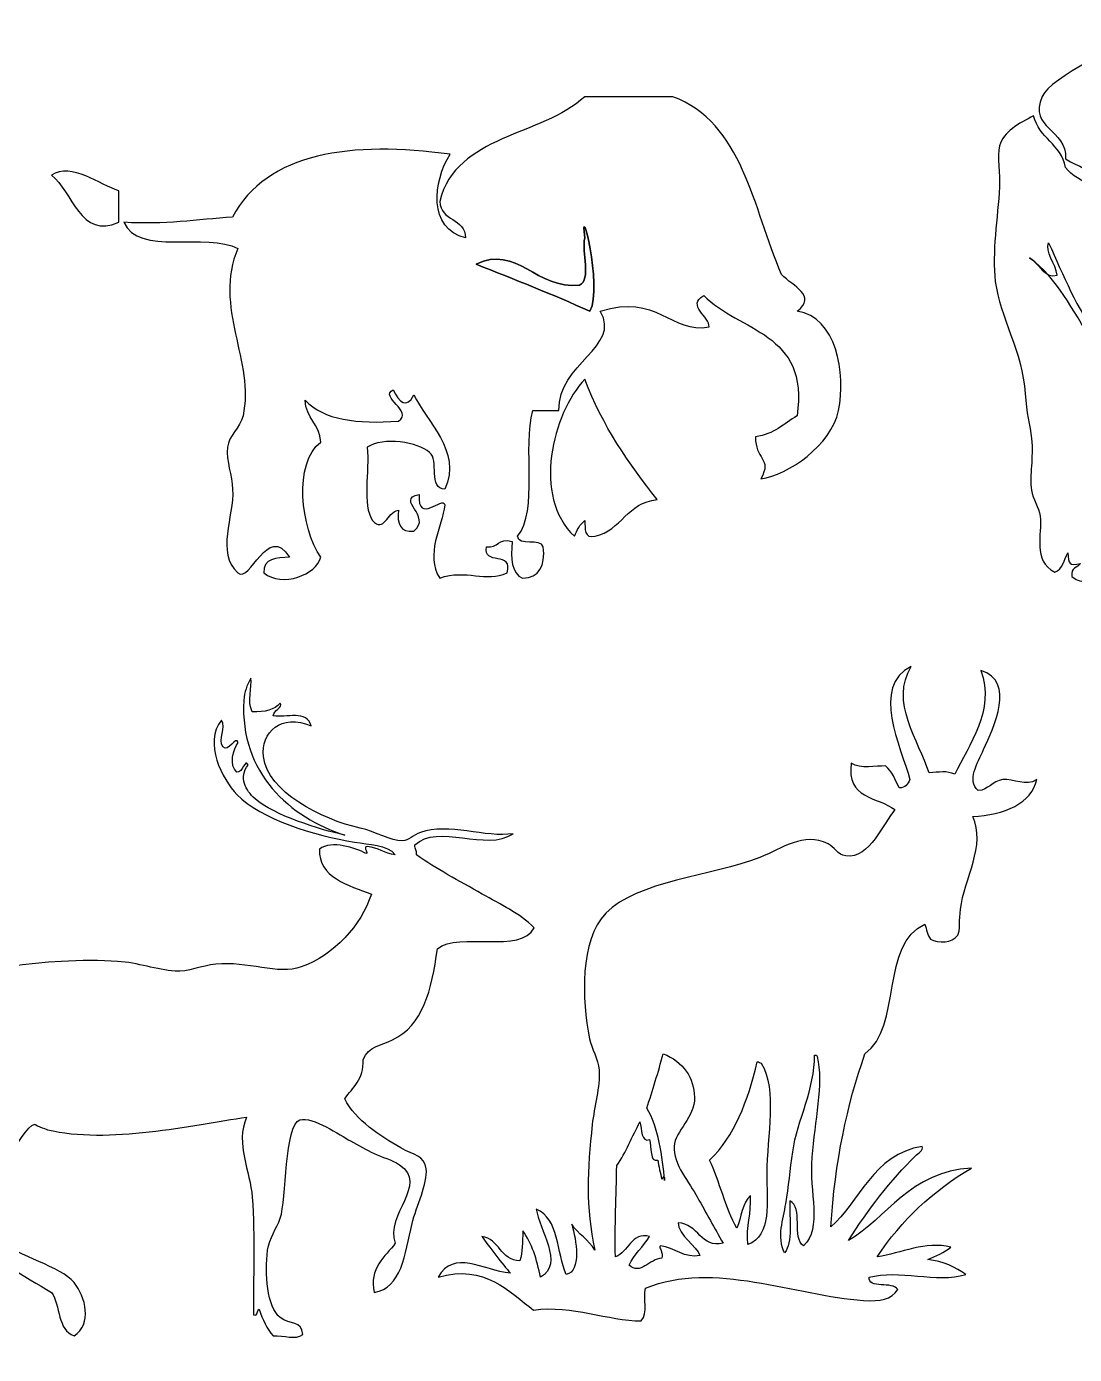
# Model space of a CAD drawing. Header units: centimetres. Extents: x -66 to 65, y -66 to 66.
# Drawn here: x 25.89 to 33.91, y -25.1 to -14.93 of the extents above; entities that cross this region are included whole.
import ezdxf

# ---------------------------------------------------------------- set-up
doc = ezdxf.new("R2010")
doc.units = ezdxf.units.CM
doc.header["$MEASUREMENT"] = 0
doc.layers.add('Layer 1', color=7, linetype='Continuous')

msp = doc.modelspace()

# ---------------------------------------------------------------- linework, layer by layer
at = {"layer": 'Layer 1'}
for points, knots in [([(34.41167, -15.28671), (34.48102, -15.33418), (34.5637, -15.25417), (34.65617, -15.27015), (34.65617, -15.27015), (34.60421, -15.41141), (34.7492, -15.49621), (34.77036, -15.61623), (34.77036, -15.61623), (34.78571, -15.70301), (34.74131, -15.80713), (34.75404, -15.89642), (34.75404, -15.89642), (34.78092, -16.08605), (34.88459, -16.12592), (34.86818, -16.29192), (34.86818, -16.29192), (34.86347, -16.33981), (34.82545, -16.37648), (34.81921, -16.44019), (34.81921, -16.44019), (34.80815, -16.55274), (34.88057, -16.68895), (34.77034, -16.75332), (34.77034, -16.75332), (34.82667, -16.77126), (34.86435, -16.62891), (34.93332, -16.60497), (34.93332, -16.60497), (35.00148, -16.59656), (35.04381, -16.61412), (35.08008, -16.63791), (35.08008, -16.63791), (35.03243, -16.90289), (34.81748, -16.9988), (34.54208, -17.03341), (34.54208, -17.03341), (34.80217, -17.11488), (34.91617, -16.9063), (35.08008, -16.83569), (35.08008, -16.83569), (35.08363, -17.16589), (35.00063, -17.52628), (35.03113, -17.87384), (35.03113, -17.87384), (35.0673, -18.28379), (35.24653, -18.5725), (35.50397, -18.78014), (35.50397, -18.78014), (35.57565, -18.79011), (35.60811, -18.83972), (35.66698, -18.86256), (35.66698, -18.86256), (35.71267, -18.97178), (35.78059, -19.27729), (35.60187, -19.29097), (35.60187, -19.29097), (35.59306, -19.22297), (35.57793, -19.16135), (35.56917, -19.09322), (35.56917, -19.09322), (35.52088, -19.11719), (35.59073, -19.15751), (35.56917, -19.2086), (35.56917, -19.2086), (35.53663, -19.2086), (35.50398, -19.2086), (35.47133, -19.2086), (35.47133, -19.2086), (35.48432, -19.24495), (35.54801, -19.23003), (35.55287, -19.27451), (35.55287, -19.27451), (35.5411, -19.36574), (35.41423, -19.36407), (35.35718, -19.32391), (35.35718, -19.32391), (35.36136, -19.26769), (35.39216, -19.23834), (35.45508, -19.2416), (35.45508, -19.2416), (35.40399, -19.18572), (35.35848, -19.27486), (35.30839, -19.27451), (35.30839, -19.27451), (35.28886, -19.22826), (35.2904, -19.16074), (35.29207, -19.09319), (35.29207, -19.09319), (35.24474, -19.20868), (35.23402, -19.20585), (35.27569, -19.32391), (35.27569, -19.32391), (35.20737, -19.34656), (35.1571, -19.3669), (35.09641, -19.32391), (35.09641, -19.32391), (35.08358, -19.26697), (35.11456, -19.25432), (35.12903, -19.22509), (35.12903, -19.22509), (35.08879, -19.22721), (35.05053, -19.22752), (35.03116, -19.20861), (35.03116, -19.20861), (35.03116, -19.16464), (35.03116, -19.12074), (35.03116, -19.07672), (35.03116, -19.07672), (34.98237, -19.10429), (35.05373, -19.25344), (34.98229, -19.25807), (34.98229, -19.25807), (34.88752, -19.21388), (34.93866, -19.11763), (34.94967, -19.02738), (34.94967, -19.02738), (34.85241, -18.61251), (35.1553, -17.98503), (34.90077, -17.61017), (34.90077, -17.61017), (34.85497, -17.6425), (34.777, -17.50407), (34.70508, -17.4619), (34.70508, -17.4619), (34.7354, -17.52876), (34.83258, -17.60186), (34.80287, -17.67613), (34.80287, -17.67613), (34.11982, -17.63599), (33.94065, -17.08651), (33.71054, -16.58851), (33.71054, -16.58851), (33.68273, -16.65558), (33.76552, -16.75237), (33.77576, -16.83574), (33.77576, -16.83574), (33.68564, -16.87254), (33.63463, -16.74023), (33.56388, -16.70392), (33.56388, -16.70392), (33.78684, -16.86463), (33.88305, -17.09823), (34.05294, -17.34654), (34.05294, -17.34654), (34.13618, -17.4683), (34.2505, -17.57382), (34.26487, -17.72564), (34.26487, -17.72564), (34.24074, -17.74472), (34.22381, -17.74464), (34.19968, -17.72564), (34.19968, -17.72564), (34.21463, -17.89894), (34.23889, -17.99504), (34.18333, -18.13762), (34.18333, -18.13762), (34.10549, -18.11198), (34.06535, -18.04803), (34.05294, -17.95627), (34.05294, -17.95627), (34.03955, -18.0638), (34.11371, -18.1328), (34.15076, -18.23641), (34.15076, -18.23641), (34.18886, -18.34301), (34.17349, -18.46379), (34.21593, -18.56598), (34.21593, -18.56598), (34.28261, -18.72626), (34.59963, -18.85575), (34.39534, -19.07678), (34.39534, -19.07678), (34.32607, -19.06437), (34.32263, -18.9855), (34.29747, -18.92851), (34.29747, -18.92851), (34.24963, -18.94251), (34.31866, -18.96997), (34.29747, -19.0109), (34.29747, -19.0109), (34.16954, -19.04924), (34.09371, -19.0254), (33.98767, -19.02741), (33.98767, -19.02741), (34.0191, -19.045), (34.05435, -19.05892), (34.03662, -19.12631), (34.03662, -19.12631), (34.02143, -19.13832), (34.01196, -19.15618), (34.0041, -19.17565), (34.0041, -19.17565), (33.94449, -19.18639), (33.91721, -19.16456), (33.88993, -19.14279), (33.88993, -19.14279), (33.87615, -19.07387), (33.93412, -19.07746), (33.95515, -19.04389), (33.95515, -19.04389), (33.8667, -19.06424), (33.86538, -19.04696), (33.85728, -18.96147), (33.85728, -18.96147), (33.82971, -19.01595), (33.82053, -19.08908), (33.75946, -19.10974), (33.75946, -19.10974), (33.58211, -19.02227), (33.66522, -18.82119), (33.64537, -18.68133), (33.64537, -18.68133), (33.63574, -18.61331), (33.58957, -18.55002), (33.58012, -18.4835), (33.58012, -18.4835), (33.56311, -18.36393), (33.59613, -18.23775), (33.58012, -18.08811), (33.58012, -18.08811), (33.5689, -17.98352), (33.54027, -17.89303), (33.53117, -17.74201), (33.53117, -17.74201), (33.51215, -17.42382), (33.33718, -17.15905), (33.30297, -16.88513), (33.30297, -16.88513), (33.27543, -16.66539), (33.32197, -16.3975), (33.33557, -16.16004), (33.33557, -16.16004), (33.34081, -16.06876), (33.31387, -15.92565), (33.33557, -15.84693), (33.33557, -15.84693), (33.36531, -15.73895), (33.48323, -15.67421), (33.59648, -15.61621), (33.59648, -15.61621), (33.63807, -15.78835), (33.80608, -15.83275), (33.84101, -16.01168), (33.84101, -16.01168), (33.88742, -16.08002), (33.97402, -16.10794), (34.03662, -16.16001), (34.03662, -16.16001), (34.08469, -16.29093), (34.09139, -16.38001), (34.15076, -16.47312), (34.15076, -16.47312), (34.26501, -16.65219), (34.54552, -16.61922), (34.6236, -16.83568), (34.6236, -16.83568), (34.61286, -16.91815), (34.51311, -16.91072), (34.49316, -16.98395), (34.49316, -16.98395), (34.56214, -16.96008), (34.68493, -16.8484), (34.75396, -16.76969), (34.75396, -16.76969), (34.55518, -16.77832), (34.53547, -16.60607), (34.41159, -16.53905), (34.41159, -16.53905), (34.33256, -16.52402), (34.2675, -16.52783), (34.2159, -16.48957), (34.2159, -16.48957), (34.11142, -16.41205), (34.15002, -16.25383), (34.08551, -16.12701), (34.08551, -16.12701), (34.02762, -16.01321), (33.94486, -16.01297), (33.84098, -15.94574), (33.84098, -15.94574), (33.85222, -15.71523), (33.55264, -15.71799), (33.66165, -15.46785), (33.66165, -15.46785), (33.72153, -15.33037), (34.27739, -15.0501), (34.46043, -14.98993), (34.46043, -14.98993), (34.57013, -14.95389), (34.73581, -14.93315), (34.81915, -15.00636), (34.81915, -15.00636), (34.78891, -15.20654), (34.60373, -15.25004), (34.41167, -15.28671)], [0, 0, 0, 0, 0.01333333, 0.01333333, 0.01333333, 0.01333333, 0.02666667, 0.02666667, 0.02666667, 0.02666667, 0.04, 0.04, 0.04, 0.04, 0.05333333, 0.05333333, 0.05333333, 0.05333333, 0.06666667, 0.06666667, 0.06666667, 0.06666667, 0.08, 0.08, 0.08, 0.08, 0.09333333, 0.09333333, 0.09333333, 0.09333333, 0.10666667, 0.10666667, 0.10666667, 0.10666667, 0.12, 0.12, 0.12, 0.12, 0.13333333, 0.13333333, 0.13333333, 0.13333333, 0.14666667, 0.14666667, 0.14666667, 0.14666667, 0.16, 0.16, 0.16, 0.16, 0.17333333, 0.17333333, 0.17333333, 0.17333333, 0.18666667, 0.18666667, 0.18666667, 0.18666667, 0.2, 0.2, 0.2, 0.2, 0.21333333, 0.21333333, 0.21333333, 0.21333333, 0.22666667, 0.22666667, 0.22666667, 0.22666667, 0.24, 0.24, 0.24, 0.24, 0.25333333, 0.25333333, 0.25333333, 0.25333333, 0.26666667, 0.26666667, 0.26666667, 0.26666667, 0.28, 0.28, 0.28, 0.28, 0.29333333, 0.29333333, 0.29333333, 0.29333333, 0.30666667, 0.30666667, 0.30666667, 0.30666667, 0.32, 0.32, 0.32, 0.32, 0.33333333, 0.33333333, 0.33333333, 0.33333333, 0.34666667, 0.34666667, 0.34666667, 0.34666667, 0.36, 0.36, 0.36, 0.36, 0.37333333, 0.37333333, 0.37333333, 0.37333333, 0.38666667, 0.38666667, 0.38666667, 0.38666667, 0.4, 0.4, 0.4, 0.4, 0.41333333, 0.41333333, 0.41333333, 0.41333333, 0.42666667, 0.42666667, 0.42666667, 0.42666667, 0.44, 0.44, 0.44, 0.44, 0.45333333, 0.45333333, 0.45333333, 0.45333333, 0.46666667, 0.46666667, 0.46666667, 0.46666667, 0.48, 0.48, 0.48, 0.48, 0.49333333, 0.49333333, 0.49333333, 0.49333333, 0.50666667, 0.50666667, 0.50666667, 0.50666667, 0.52, 0.52, 0.52, 0.52, 0.53333333, 0.53333333, 0.53333333, 0.53333333, 0.54666667, 0.54666667, 0.54666667, 0.54666667, 0.56, 0.56, 0.56, 0.56, 0.57333333, 0.57333333, 0.57333333, 0.57333333, 0.58666667, 0.58666667, 0.58666667, 0.58666667, 0.6, 0.6, 0.6, 0.6, 0.61333333, 0.61333333, 0.61333333, 0.61333333, 0.62666667, 0.62666667, 0.62666667, 0.62666667, 0.64, 0.64, 0.64, 0.64, 0.65333333, 0.65333333, 0.65333333, 0.65333333, 0.66666667, 0.66666667, 0.66666667, 0.66666667, 0.68, 0.68, 0.68, 0.68, 0.69333333, 0.69333333, 0.69333333, 0.69333333, 0.70666667, 0.70666667, 0.70666667, 0.70666667, 0.72, 0.72, 0.72, 0.72, 0.73333333, 0.73333333, 0.73333333, 0.73333333, 0.74666667, 0.74666667, 0.74666667, 0.74666667, 0.76, 0.76, 0.76, 0.76, 0.77333333, 0.77333333, 0.77333333, 0.77333333, 0.78666667, 0.78666667, 0.78666667, 0.78666667, 0.8, 0.8, 0.8, 0.8, 0.81333333, 0.81333333, 0.81333333, 0.81333333, 0.82666667, 0.82666667, 0.82666667, 0.82666667, 0.84, 0.84, 0.84, 0.84, 0.85333333, 0.85333333, 0.85333333, 0.85333333, 0.86666667, 0.86666667, 0.86666667, 0.86666667, 0.88, 0.88, 0.88, 0.88, 0.89333333, 0.89333333, 0.89333333, 0.89333333, 0.90666667, 0.90666667, 0.90666667, 0.90666667, 0.92, 0.92, 0.92, 0.92, 0.93333333, 0.93333333, 0.93333333, 0.93333333, 0.94666667, 0.94666667, 0.94666667, 0.94666667, 0.96, 0.96, 0.96, 0.96, 0.97333333, 0.97333333, 0.97333333, 0.97333333, 1, 1, 1, 1]), ([(31.7851, -17.11273), (32.08453, -17.15324), (32.16356, -17.588), (32.10236, -17.87386), (32.10236, -17.87386), (32.04481, -18.14194), (31.71818, -18.36564), (31.50758, -18.39472), (31.50758, -18.39472), (31.60005, -18.23766), (31.45932, -18.24592), (31.46805, -18.07434), (31.46805, -18.07434), (31.60799, -18.05566), (31.68498, -17.97306), (31.7851, -17.91406), (31.7851, -17.91406), (31.88151, -17.26924), (31.33907, -17.2698), (31.0716, -16.99246), (31.0716, -16.99246), (30.93441, -17.07078), (31.12036, -17.15264), (31.11147, -17.23294), (31.11147, -17.23294), (30.82059, -17.28932), (30.71182, -16.96971), (30.27893, -17.11277), (30.27893, -17.11277), (30.444, -17.38825), (29.95267, -17.50935), (29.96183, -17.8739), (29.96183, -17.8739), (29.89587, -17.8739), (29.82964, -17.8739), (29.76371, -17.8739), (29.76371, -17.8739), (29.68264, -18.15282), (29.80771, -18.63984), (29.64483, -18.83571), (29.64483, -18.83571), (29.65483, -18.91884), (29.81869, -18.84664), (29.84282, -18.91569), (29.84282, -18.91569), (29.85888, -19.06513), (29.8111, -19.15093), (29.68439, -19.15614), (29.68439, -19.15614), (29.59906, -19.12206), (29.59245, -19.00861), (29.60523, -18.8756), (29.60523, -18.8756), (29.49299, -18.84253), (29.5026, -18.93219), (29.40677, -18.91568), (29.40677, -18.91568), (29.37655, -19.06636), (29.61717, -18.94328), (29.56539, -19.11618), (29.56539, -19.11618), (29.40508, -19.19254), (29.25099, -19.08335), (29.05009, -19.15613), (29.05009, -19.15613), (28.93463, -18.97899), (29.06718, -18.76074), (29.08986, -18.59529), (29.08986, -18.59529), (29.07496, -18.51967), (28.87904, -18.75314), (28.89174, -18.51502), (28.89174, -18.51502), (28.70508, -18.5587), (28.99816, -18.67864), (28.85179, -18.79556), (28.85179, -18.79556), (28.74757, -18.80755), (28.72183, -18.73989), (28.73294, -18.6352), (28.73294, -18.6352), (28.64089, -18.6529), (28.62689, -18.81218), (28.53482, -18.7154), (28.53482, -18.7154), (28.45518, -18.59557), (28.51249, -18.33736), (28.49511, -18.15451), (28.49511, -18.15451), (28.61729, -18.07056), (28.88643, -18.11435), (28.97091, -18.19454), (28.97091, -18.19454), (29.0496, -18.24873), (28.95834, -18.47431), (29.08987, -18.475), (29.08987, -18.475), (29.22134, -18.18115), (28.9458, -17.95345), (28.8518, -17.75393), (28.8518, -17.75393), (28.79693, -17.86159), (28.73956, -17.81277), (28.69337, -17.71369), (28.69337, -17.71369), (28.58227, -17.76867), (28.85268, -17.87879), (28.73295, -17.95414), (28.73295, -17.95414), (28.41947, -17.97721), (28.15986, -17.94602), (28.0195, -17.79396), (28.0195, -17.79396), (28.02498, -17.93522), (28.13314, -17.97308), (28.13835, -18.11434), (28.13835, -18.11434), (27.92981, -18.27322), (27.98619, -18.77323), (28.13835, -18.99591), (28.13835, -18.99591), (28.10874, -19.12765), (27.84569, -19.23202), (27.70234, -19.11619), (27.70234, -19.11619), (27.6967, -19.00348), (27.79939, -19.00057), (27.90062, -18.99591), (27.90062, -18.99591), (27.73055, -18.72815), (27.60106, -19.20012), (27.50425, -19.11619), (27.50425, -19.11619), (27.33381, -18.96091), (27.47478, -18.68722), (27.46464, -18.47497), (27.46464, -18.47497), (27.45953, -18.37096), (27.41498, -18.26023), (27.42501, -18.15451), (27.42501, -18.15451), (27.43353, -18.06307), (27.52264, -18.00745), (27.54381, -17.91408), (27.54381, -17.91408), (27.63636, -17.50937), (27.31267, -17.07263), (27.50425, -16.63212), (27.50425, -16.63212), (27.27086, -16.50745), (26.7331, -16.69012), (26.63218, -16.43175), (26.63218, -16.43175), (26.9428, -16.45183), (27.19238, -16.41029), (27.46464, -16.39169), (27.46464, -16.39169), (27.72044, -15.89583), (28.38261, -15.80633), (29.12948, -15.91099), (29.12948, -15.91099), (28.99817, -16.11903), (28.95901, -16.48053), (29.24825, -16.55189), (29.24825, -16.55189), (29.24449, -16.39549), (29.05481, -16.42693), (29.0501, -16.27138), (29.0501, -16.27138), (29.17742, -15.75917), (29.82853, -15.77629), (30.15997, -15.47017), (30.15997, -15.47017), (30.38465, -15.47017), (30.60929, -15.47017), (30.83378, -15.47017), (30.83378, -15.47017), (31.36641, -15.66639), (31.44817, -16.31816), (31.66634, -16.83238), (31.66634, -16.83238), (31.75454, -16.92223), (31.9416, -16.99301), (31.7851, -17.11273)], [0, 0, 0, 0, 0.0212766, 0.0212766, 0.0212766, 0.0212766, 0.04255319, 0.04255319, 0.04255319, 0.04255319, 0.06382979, 0.06382979, 0.06382979, 0.06382979, 0.08510638, 0.08510638, 0.08510638, 0.08510638, 0.10638298, 0.10638298, 0.10638298, 0.10638298, 0.12765957, 0.12765957, 0.12765957, 0.12765957, 0.14893617, 0.14893617, 0.14893617, 0.14893617, 0.17021277, 0.17021277, 0.17021277, 0.17021277, 0.19148936, 0.19148936, 0.19148936, 0.19148936, 0.21276596, 0.21276596, 0.21276596, 0.21276596, 0.23404255, 0.23404255, 0.23404255, 0.23404255, 0.25531915, 0.25531915, 0.25531915, 0.25531915, 0.27659574, 0.27659574, 0.27659574, 0.27659574, 0.29787234, 0.29787234, 0.29787234, 0.29787234, 0.31914894, 0.31914894, 0.31914894, 0.31914894, 0.34042553, 0.34042553, 0.34042553, 0.34042553, 0.36170213, 0.36170213, 0.36170213, 0.36170213, 0.38297872, 0.38297872, 0.38297872, 0.38297872, 0.40425532, 0.40425532, 0.40425532, 0.40425532, 0.42553191, 0.42553191, 0.42553191, 0.42553191, 0.44680851, 0.44680851, 0.44680851, 0.44680851, 0.46808511, 0.46808511, 0.46808511, 0.46808511, 0.4893617, 0.4893617, 0.4893617, 0.4893617, 0.5106383, 0.5106383, 0.5106383, 0.5106383, 0.53191489, 0.53191489, 0.53191489, 0.53191489, 0.55319149, 0.55319149, 0.55319149, 0.55319149, 0.57446809, 0.57446809, 0.57446809, 0.57446809, 0.59574468, 0.59574468, 0.59574468, 0.59574468, 0.61702128, 0.61702128, 0.61702128, 0.61702128, 0.63829787, 0.63829787, 0.63829787, 0.63829787, 0.65957447, 0.65957447, 0.65957447, 0.65957447, 0.68085106, 0.68085106, 0.68085106, 0.68085106, 0.70212766, 0.70212766, 0.70212766, 0.70212766, 0.72340426, 0.72340426, 0.72340426, 0.72340426, 0.74468085, 0.74468085, 0.74468085, 0.74468085, 0.76595745, 0.76595745, 0.76595745, 0.76595745, 0.78723404, 0.78723404, 0.78723404, 0.78723404, 0.80851064, 0.80851064, 0.80851064, 0.80851064, 0.82978723, 0.82978723, 0.82978723, 0.82978723, 0.85106383, 0.85106383, 0.85106383, 0.85106383, 0.87234043, 0.87234043, 0.87234043, 0.87234043, 0.89361702, 0.89361702, 0.89361702, 0.89361702, 0.91489362, 0.91489362, 0.91489362, 0.91489362, 0.93617021, 0.93617021, 0.93617021, 0.93617021, 0.95744681, 0.95744681, 0.95744681, 0.95744681, 1, 1, 1, 1]), ([(26.07722, -16.07093), (26.23007, -15.97161), (26.45161, -16.1456), (26.59268, -16.19124), (26.59268, -16.19124), (26.59268, -16.27133), (26.59268, -16.35155), (26.59268, -16.43169), (26.59268, -16.43169), (26.2996, -16.56586), (26.23946, -16.19455), (26.07722, -16.07093)], [0, 0, 0, 0, 0.25, 0.25, 0.25, 0.25, 0.5, 0.5, 0.5, 0.5, 1, 1, 1, 1]), ([(30.15995, -16.55184), (30.13542, -16.66066), (30.21049, -16.86976), (30.12047, -16.91239), (30.12047, -16.91239), (29.79241, -16.94954), (29.63747, -16.59984), (29.32759, -16.75224), (29.32759, -16.75224), (29.62157, -16.86897), (29.91655, -16.98468), (30.19963, -17.11273), (30.19963, -17.11273), (30.30137, -16.91845), (30.11716, -16.22074), (30.15995, -16.55184)], [0, 0, 0, 0, 0.2, 0.2, 0.2, 0.2, 0.4, 0.4, 0.4, 0.4, 0.6, 0.6, 0.6, 0.6, 1, 1, 1, 1]), ([(30.15995, -17.63348), (30.29528, -17.99114), (30.4979, -18.28036), (30.71497, -18.55521), (30.71497, -18.55521), (30.48399, -18.57534), (30.44404, -18.78865), (30.23943, -18.83567), (30.23943, -18.83567), (30.15463, -18.85427), (30.16371, -18.77831), (30.15995, -18.71536), (30.15995, -18.71536), (30.12286, -18.74462), (30.09981, -18.78812), (30.08063, -18.83567), (30.08063, -18.83567), (29.75667, -18.53259), (29.9132, -17.89516), (30.15995, -17.63348)], [0, 0, 0, 0, 0.16666667, 0.16666667, 0.16666667, 0.16666667, 0.33333333, 0.33333333, 0.33333333, 0.33333333, 0.5, 0.5, 0.5, 0.5, 0.66666667, 0.66666667, 0.66666667, 0.66666667, 1, 1, 1, 1]), ([(27.82913, -20.11453), (27.85321, -20.14631), (27.77534, -20.16774), (27.77542, -20.21116), (27.77542, -20.21116), (27.87175, -20.22669), (28.03545, -20.16338), (28.06535, -20.28635), (28.06535, -20.28635), (27.83516, -20.18758), (27.67969, -20.33747), (27.70025, -20.52257), (27.70025, -20.52257), (27.73004, -20.79046), (28.14528, -21.00491), (28.44119, -21.07023), (28.44119, -21.07023), (28.55589, -21.0955), (28.67942, -21.16987), (28.76335, -21.16683), (28.76335, -21.16683), (28.81508, -21.165), (28.84333, -21.12357), (28.90294, -21.1024), (28.90294, -21.1024), (29.1135, -21.02766), (29.4029, -21.1455), (29.61163, -21.11314), (29.61163, -21.11314), (29.40682, -21.25353), (29.03547, -21.02726), (28.85998, -21.19902), (28.85998, -21.19902), (28.85471, -21.23291), (28.87932, -21.23696), (28.87072, -21.27419), (28.87072, -21.27419), (29.02624, -21.38442), (29.19232, -21.46996), (29.37536, -21.57486), (29.37536, -21.57486), (29.51199, -21.65315), (29.66471, -21.72221), (29.77271, -21.83256), (29.77271, -21.83256), (29.67473, -22.03523), (29.19843, -21.85957), (29.03177, -21.99364), (29.03177, -21.99364), (28.98952, -22.31365), (28.92009, -22.58043), (28.68818, -22.69164), (28.68818, -22.69164), (28.59899, -22.73434), (28.50535, -22.73778), (28.46268, -22.84198), (28.46268, -22.84198), (28.47162, -22.99769), (28.38106, -23.05386), (28.32311, -23.1426), (28.32311, -23.1426), (28.40592, -23.30844), (28.59412, -23.42671), (28.75261, -23.51847), (28.75261, -23.51847), (28.85201, -23.57599), (28.93216, -23.57488), (28.94591, -23.67952), (28.94591, -23.67952), (28.96007, -23.78728), (28.86984, -23.96718), (28.83852, -24.0983), (28.83852, -24.0983), (28.78211, -24.33428), (28.75764, -24.59297), (28.54862, -24.62448), (28.54862, -24.62448), (28.50525, -24.44451), (28.63458, -24.34587), (28.70965, -24.24864), (28.70965, -24.24864), (28.62654, -24.02655), (28.96741, -23.80155), (28.74188, -23.64732), (28.74188, -23.64732), (28.68526, -23.60858), (28.60625, -23.58969), (28.54863, -23.56141), (28.54863, -23.56141), (28.48651, -23.53093), (28.43113, -23.50056), (28.36607, -23.46476), (28.36607, -23.46476), (28.28834, -23.422), (28.07545, -23.27508), (27.97949, -23.30371), (27.97949, -23.30371), (27.86178, -23.33879), (27.87628, -23.92059), (27.82918, -24.05539), (27.82918, -24.05539), (27.79899, -24.1417), (27.74544, -24.2075), (27.73253, -24.30233), (27.73253, -24.30233), (27.70853, -24.47836), (27.72536, -24.73614), (27.82918, -24.81774), (27.82918, -24.81774), (27.90223, -24.87523), (27.99558, -24.83848), (28.00097, -24.94662), (28.00097, -24.94662), (27.94517, -24.99308), (27.85783, -24.94853), (27.77547, -24.95734), (27.77547, -24.95734), (27.72491, -24.90411), (27.69329, -24.83198), (27.66808, -24.75332), (27.66808, -24.75332), (27.6462, -24.76009), (27.66509, -24.80759), (27.62514, -24.79626), (27.62514, -24.79626), (27.62133, -24.51985), (27.63657, -24.20359), (27.6144, -23.89427), (27.6144, -23.89427), (27.6004, -23.69835), (27.48221, -23.48972), (27.57146, -23.28218), (27.57146, -23.28218), (27.15527, -23.34325), (26.50831, -23.49139), (26.04664, -23.37881), (26.04664, -23.37881), (26.03143, -23.37511), (25.93755, -23.33756), (25.95001, -23.33589), (25.95001, -23.33589), (25.89572, -23.34314), (25.80745, -23.51033), (25.76747, -23.56137), (25.76747, -23.56137), (25.6432, -23.72009), (25.41377, -24.0264), (25.67082, -24.22714), (25.67082, -24.22714), (25.83021, -24.35155), (26.14688, -24.42388), (26.25068, -24.54927), (26.25068, -24.54927), (26.3404, -24.65767), (26.38985, -24.86931), (26.25068, -24.95731), (26.25068, -24.95731), (26.12387, -24.9159), (26.14598, -24.72553), (26.07886, -24.62444), (26.07886, -24.62444), (25.87362, -24.50413), (25.61298, -24.34578), (25.37017, -24.20566), (25.37017, -24.20566), (25.29802, -24.16404), (25.19758, -24.10448), (25.19838, -24.01236), (25.19838, -24.01236), (25.19973, -23.86078), (25.4078, -23.81342), (25.34872, -23.57209), (25.34872, -23.57209), (25.26292, -23.86649), (24.82011, -23.87827), (24.70443, -24.16269), (24.70443, -24.16269), (24.66006, -24.2718), (24.60796, -24.54811), (24.61855, -24.69958), (24.61855, -24.69958), (24.63339, -24.9127), (24.82598, -24.94429), (24.94065, -25.08614), (24.94065, -25.08614), (24.77275, -25.09958), (24.55483, -25.07148), (24.52187, -24.91435), (24.52187, -24.91435), (24.49769, -24.92234), (24.51769, -24.97457), (24.51115, -25.00023), (24.51115, -25.00023), (24.3556, -24.85196), (24.57727, -24.30797), (24.47892, -24.01233), (24.47892, -24.01233), (24.54345, -23.86575), (24.71551, -23.85765), (24.81182, -23.73317), (24.81182, -23.73317), (24.91424, -23.60069), (24.81925, -23.34844), (24.96216, -23.22848), (24.96216, -23.22848), (24.80878, -23.14776), (24.7284, -22.85944), (24.72589, -22.65933), (24.72589, -22.65933), (24.72507, -22.59263), (24.79127, -22.53619), (24.85477, -22.51976), (24.85477, -22.51976), (25.04162, -22.24195), (25.63257, -22.12045), (26.15406, -22.09024), (26.15406, -22.09024), (26.29863, -22.08185), (26.45571, -22.0823), (26.58358, -22.09024), (26.58358, -22.09024), (26.73654, -22.09974), (26.8847, -22.15591), (27.02385, -22.16541), (27.02385, -22.16541), (27.11921, -22.17189), (27.22827, -22.1231), (27.33529, -22.11175), (27.33529, -22.11175), (27.57733, -22.08595), (27.81241, -22.19798), (27.99027, -22.13321), (27.99027, -22.13321), (28.24041, -22.04214), (28.44816, -21.81579), (28.52719, -21.57483), (28.52719, -21.57483), (28.35275, -21.5094), (28.11849, -21.44667), (28.12987, -21.23119), (28.12987, -21.23119), (28.2225, -21.15891), (28.40356, -21.22283), (28.48428, -21.26344), (28.48428, -21.26344), (28.51124, -21.26863), (28.45838, -21.2142), (28.495, -21.20976), (28.495, -21.20976), (28.57906, -21.21876), (28.6257, -21.26516), (28.70974, -21.27419), (28.70974, -21.27419), (28.64449, -21.1936), (28.50696, -21.1963), (28.39833, -21.17756), (28.39833, -21.17756), (28.09226, -21.12483), (27.68144, -21.00489), (27.49634, -20.81246), (27.49634, -20.81246), (27.38479, -20.69649), (27.24004, -20.4154), (27.3782, -20.24331), (27.3782, -20.24331), (27.41699, -20.29916), (27.35182, -20.3923), (27.38897, -20.44733), (27.38897, -20.44733), (27.43363, -20.49564), (27.48652, -20.35634), (27.50708, -20.41513), (27.50708, -20.41513), (27.46834, -20.45783), (27.43532, -20.59476), (27.49634, -20.64063), (27.49634, -20.64063), (27.54198, -20.64973), (27.56087, -20.5322), (27.58225, -20.58692), (27.58225, -20.58692), (27.50989, -20.68079), (27.56397, -20.78221), (27.63591, -20.84465), (27.63591, -20.84465), (27.78199, -20.97139), (28.12478, -21.08066), (28.32319, -21.12384), (28.32319, -21.12384), (27.90441, -20.98927), (27.51719, -20.64775), (27.55, -20.09297), (27.55, -20.09297), (27.5541, -20.02391), (27.57283, -19.97962), (27.60371, -19.92118), (27.60371, -19.92118), (27.61384, -19.98532), (27.57347, -20.10345), (27.61443, -20.17891), (27.61443, -20.17891), (27.71226, -20.1838), (27.78481, -20.16324), (27.82913, -20.11453)], [0, 0, 0, 0, 0.01298701, 0.01298701, 0.01298701, 0.01298701, 0.02597403, 0.02597403, 0.02597403, 0.02597403, 0.03896104, 0.03896104, 0.03896104, 0.03896104, 0.05194805, 0.05194805, 0.05194805, 0.05194805, 0.06493506, 0.06493506, 0.06493506, 0.06493506, 0.07792208, 0.07792208, 0.07792208, 0.07792208, 0.09090909, 0.09090909, 0.09090909, 0.09090909, 0.1038961, 0.1038961, 0.1038961, 0.1038961, 0.11688312, 0.11688312, 0.11688312, 0.11688312, 0.12987013, 0.12987013, 0.12987013, 0.12987013, 0.14285714, 0.14285714, 0.14285714, 0.14285714, 0.15584416, 0.15584416, 0.15584416, 0.15584416, 0.16883117, 0.16883117, 0.16883117, 0.16883117, 0.18181818, 0.18181818, 0.18181818, 0.18181818, 0.19480519, 0.19480519, 0.19480519, 0.19480519, 0.20779221, 0.20779221, 0.20779221, 0.20779221, 0.22077922, 0.22077922, 0.22077922, 0.22077922, 0.23376623, 0.23376623, 0.23376623, 0.23376623, 0.24675325, 0.24675325, 0.24675325, 0.24675325, 0.25974026, 0.25974026, 0.25974026, 0.25974026, 0.27272727, 0.27272727, 0.27272727, 0.27272727, 0.28571429, 0.28571429, 0.28571429, 0.28571429, 0.2987013, 0.2987013, 0.2987013, 0.2987013, 0.31168831, 0.31168831, 0.31168831, 0.31168831, 0.32467532, 0.32467532, 0.32467532, 0.32467532, 0.33766234, 0.33766234, 0.33766234, 0.33766234, 0.35064935, 0.35064935, 0.35064935, 0.35064935, 0.36363636, 0.36363636, 0.36363636, 0.36363636, 0.37662338, 0.37662338, 0.37662338, 0.37662338, 0.38961039, 0.38961039, 0.38961039, 0.38961039, 0.4025974, 0.4025974, 0.4025974, 0.4025974, 0.41558442, 0.41558442, 0.41558442, 0.41558442, 0.42857143, 0.42857143, 0.42857143, 0.42857143, 0.44155844, 0.44155844, 0.44155844, 0.44155844, 0.45454545, 0.45454545, 0.45454545, 0.45454545, 0.46753247, 0.46753247, 0.46753247, 0.46753247, 0.48051948, 0.48051948, 0.48051948, 0.48051948, 0.49350649, 0.49350649, 0.49350649, 0.49350649, 0.50649351, 0.50649351, 0.50649351, 0.50649351, 0.51948052, 0.51948052, 0.51948052, 0.51948052, 0.53246753, 0.53246753, 0.53246753, 0.53246753, 0.54545455, 0.54545455, 0.54545455, 0.54545455, 0.55844156, 0.55844156, 0.55844156, 0.55844156, 0.57142857, 0.57142857, 0.57142857, 0.57142857, 0.58441558, 0.58441558, 0.58441558, 0.58441558, 0.5974026, 0.5974026, 0.5974026, 0.5974026, 0.61038961, 0.61038961, 0.61038961, 0.61038961, 0.62337662, 0.62337662, 0.62337662, 0.62337662, 0.63636364, 0.63636364, 0.63636364, 0.63636364, 0.64935065, 0.64935065, 0.64935065, 0.64935065, 0.66233766, 0.66233766, 0.66233766, 0.66233766, 0.67532468, 0.67532468, 0.67532468, 0.67532468, 0.68831169, 0.68831169, 0.68831169, 0.68831169, 0.7012987, 0.7012987, 0.7012987, 0.7012987, 0.71428571, 0.71428571, 0.71428571, 0.71428571, 0.72727273, 0.72727273, 0.72727273, 0.72727273, 0.74025974, 0.74025974, 0.74025974, 0.74025974, 0.75324675, 0.75324675, 0.75324675, 0.75324675, 0.76623377, 0.76623377, 0.76623377, 0.76623377, 0.77922078, 0.77922078, 0.77922078, 0.77922078, 0.79220779, 0.79220779, 0.79220779, 0.79220779, 0.80519481, 0.80519481, 0.80519481, 0.80519481, 0.81818182, 0.81818182, 0.81818182, 0.81818182, 0.83116883, 0.83116883, 0.83116883, 0.83116883, 0.84415584, 0.84415584, 0.84415584, 0.84415584, 0.85714286, 0.85714286, 0.85714286, 0.85714286, 0.87012987, 0.87012987, 0.87012987, 0.87012987, 0.88311688, 0.88311688, 0.88311688, 0.88311688, 0.8961039, 0.8961039, 0.8961039, 0.8961039, 0.90909091, 0.90909091, 0.90909091, 0.90909091, 0.92207792, 0.92207792, 0.92207792, 0.92207792, 0.93506494, 0.93506494, 0.93506494, 0.93506494, 0.94805195, 0.94805195, 0.94805195, 0.94805195, 0.96103896, 0.96103896, 0.96103896, 0.96103896, 0.97402597, 0.97402597, 0.97402597, 0.97402597, 1, 1, 1, 1]), ([(33.62046, -20.69873), (33.58474, -20.87878), (33.3704, -20.97059), (33.12982, -20.98056), (33.12982, -20.98056), (33.23433, -21.2018), (33.06542, -21.45668), (33.03587, -21.69041), (33.03587, -21.69041), (33.0255, -21.77233), (33.03494, -21.85742), (33.01497, -21.88877), (33.01497, -21.88877), (32.97375, -21.95346), (32.86686, -21.95095), (32.80619, -21.9201), (32.80619, -21.9201), (32.78346, -21.89065), (32.77727, -21.84459), (32.76444, -21.80527), (32.76444, -21.80527), (32.42434, -21.94889), (32.58923, -22.59741), (32.30512, -22.79698), (32.30512, -22.79698), (32.16756, -23.18833), (32.07525, -23.62494), (32.04413, -24.12273), (32.04413, -24.12273), (32.25768, -23.93959), (32.36912, -23.56388), (32.74358, -23.50683), (32.74358, -23.50683), (32.75493, -23.53514), (32.71138, -23.56036), (32.69138, -23.57993), (32.69138, -23.57993), (32.50908, -23.75797), (32.32033, -23.99948), (32.17983, -24.22715), (32.17983, -24.22715), (32.46894, -24.06038), (32.65087, -23.696), (33.11939, -23.67388), (33.11939, -23.67388), (32.8252, -23.84599), (32.58414, -24.0712), (32.39906, -24.35243), (32.39906, -24.35243), (32.58101, -24.32581), (32.76815, -24.228), (32.96278, -24.27935), (32.96278, -24.27935), (32.91172, -24.31875), (32.84994, -24.34745), (32.78532, -24.3733), (32.78532, -24.3733), (32.90819, -24.38613), (32.99831, -24.43172), (33.07763, -24.48813), (33.07763, -24.48813), (32.8543, -24.55494), (32.56063, -24.44566), (32.33645, -24.50901), (32.33645, -24.50901), (32.32857, -24.60008), (32.51954, -24.5374), (32.55566, -24.60299), (32.55566, -24.60299), (32.50732, -24.6785), (32.42337, -24.69525), (32.29467, -24.68649), (32.29467, -24.68649), (31.77175, -24.65088), (31.14905, -24.37687), (30.62441, -24.59251), (30.62441, -24.59251), (30.60533, -24.67506), (30.64603, -24.78039), (30.59306, -24.84307), (30.59306, -24.84307), (30.33795, -24.8422), (30.06511, -24.71911), (29.76835, -24.75957), (29.76835, -24.75957), (29.58388, -24.62582), (29.3955, -24.40175), (29.03762, -24.50901), (29.03762, -24.50901), (29.1583, -24.2934), (29.3774, -24.45482), (29.59089, -24.47771), (29.59089, -24.47771), (29.5353, -24.41487), (29.42063, -24.26528), (29.37168, -24.19585), (29.37168, -24.19585), (29.51, -24.21757), (29.51133, -24.37632), (29.66399, -24.38376), (29.66399, -24.38376), (29.68166, -24.31791), (29.68566, -24.23842), (29.68484, -24.1541), (29.68484, -24.1541), (29.75678, -24.24575), (29.79335, -24.37273), (29.82057, -24.50901), (29.82057, -24.50901), (30.00673, -24.4099), (29.80853, -24.13973), (29.78924, -23.98707), (29.78924, -23.98707), (29.96257, -24.05732), (29.94392, -24.31952), (30.0189, -24.48814), (30.0189, -24.48814), (30.13516, -24.46213), (30.09597, -24.2252), (30.06065, -24.10187), (30.06065, -24.10187), (30.10891, -24.17892), (30.19159, -24.22149), (30.23813, -24.3002), (30.23813, -24.3002), (30.16529, -23.97444), (30.17982, -23.68446), (30.21725, -23.33982), (30.21725, -23.33982), (30.23193, -23.20438), (30.27898, -23.04865), (30.26943, -22.92225), (30.26943, -22.92225), (30.26289, -22.83547), (30.21125, -22.75853), (30.19638, -22.68214), (30.19638, -22.68214), (30.13833, -22.38356), (30.12063, -21.93075), (30.32163, -21.72176), (30.32163, -21.72176), (30.56028, -21.47366), (31.13173, -21.43916), (31.50125, -21.29374), (31.50125, -21.29374), (31.67397, -21.22574), (31.83248, -21.09713), (32.02322, -21.18936), (32.02322, -21.18936), (32.06844, -21.21119), (32.09542, -21.27546), (32.15892, -21.28329), (32.15892, -21.28329), (32.34368, -21.3061), (32.44493, -21.02868), (32.53476, -20.92838), (32.53476, -20.92838), (32.40281, -20.83067), (32.1585, -20.84527), (32.20067, -20.57344), (32.20067, -20.57344), (32.27219, -20.62204), (32.38961, -20.59159), (32.46168, -20.59434), (32.46168, -20.59434), (32.51298, -20.63347), (32.53748, -20.69943), (32.56603, -20.76137), (32.56603, -20.76137), (32.61842, -20.76502), (32.63162, -20.72954), (32.64956, -20.69874), (32.64956, -20.69874), (32.58042, -20.44879), (32.34635, -19.98198), (32.66001, -19.83228), (32.66001, -19.83228), (32.49129, -20.09903), (32.71885, -20.40516), (32.79571, -20.64651), (32.79571, -20.64651), (32.874, -20.64238), (32.93192, -20.62886), (32.99407, -20.65699), (32.99407, -20.65699), (33.09731, -20.43807), (33.30456, -20.16703), (33.1924, -19.86358), (33.1924, -19.86358), (33.46262, -19.94624), (33.29138, -20.29416), (33.21328, -20.46908), (33.21328, -20.46908), (33.1661, -20.57462), (33.08276, -20.70517), (33.17153, -20.78227), (33.17153, -20.78227), (33.24889, -20.78063), (33.28104, -20.708), (33.35944, -20.69877), (33.35944, -20.69877), (33.443, -20.68884), (33.53672, -20.75702), (33.62046, -20.69873)], [0, 0, 0, 0, 0.01923077, 0.01923077, 0.01923077, 0.01923077, 0.03846154, 0.03846154, 0.03846154, 0.03846154, 0.05769231, 0.05769231, 0.05769231, 0.05769231, 0.07692308, 0.07692308, 0.07692308, 0.07692308, 0.09615385, 0.09615385, 0.09615385, 0.09615385, 0.11538462, 0.11538462, 0.11538462, 0.11538462, 0.13461538, 0.13461538, 0.13461538, 0.13461538, 0.15384615, 0.15384615, 0.15384615, 0.15384615, 0.17307692, 0.17307692, 0.17307692, 0.17307692, 0.19230769, 0.19230769, 0.19230769, 0.19230769, 0.21153846, 0.21153846, 0.21153846, 0.21153846, 0.23076923, 0.23076923, 0.23076923, 0.23076923, 0.25, 0.25, 0.25, 0.25, 0.26923077, 0.26923077, 0.26923077, 0.26923077, 0.28846154, 0.28846154, 0.28846154, 0.28846154, 0.30769231, 0.30769231, 0.30769231, 0.30769231, 0.32692308, 0.32692308, 0.32692308, 0.32692308, 0.34615385, 0.34615385, 0.34615385, 0.34615385, 0.36538462, 0.36538462, 0.36538462, 0.36538462, 0.38461538, 0.38461538, 0.38461538, 0.38461538, 0.40384615, 0.40384615, 0.40384615, 0.40384615, 0.42307692, 0.42307692, 0.42307692, 0.42307692, 0.44230769, 0.44230769, 0.44230769, 0.44230769, 0.46153846, 0.46153846, 0.46153846, 0.46153846, 0.48076923, 0.48076923, 0.48076923, 0.48076923, 0.5, 0.5, 0.5, 0.5, 0.51923077, 0.51923077, 0.51923077, 0.51923077, 0.53846154, 0.53846154, 0.53846154, 0.53846154, 0.55769231, 0.55769231, 0.55769231, 0.55769231, 0.57692308, 0.57692308, 0.57692308, 0.57692308, 0.59615385, 0.59615385, 0.59615385, 0.59615385, 0.61538462, 0.61538462, 0.61538462, 0.61538462, 0.63461538, 0.63461538, 0.63461538, 0.63461538, 0.65384615, 0.65384615, 0.65384615, 0.65384615, 0.67307692, 0.67307692, 0.67307692, 0.67307692, 0.69230769, 0.69230769, 0.69230769, 0.69230769, 0.71153846, 0.71153846, 0.71153846, 0.71153846, 0.73076923, 0.73076923, 0.73076923, 0.73076923, 0.75, 0.75, 0.75, 0.75, 0.76923077, 0.76923077, 0.76923077, 0.76923077, 0.78846154, 0.78846154, 0.78846154, 0.78846154, 0.80769231, 0.80769231, 0.80769231, 0.80769231, 0.82692308, 0.82692308, 0.82692308, 0.82692308, 0.84615385, 0.84615385, 0.84615385, 0.84615385, 0.86538462, 0.86538462, 0.86538462, 0.86538462, 0.88461538, 0.88461538, 0.88461538, 0.88461538, 0.90384615, 0.90384615, 0.90384615, 0.90384615, 0.92307692, 0.92307692, 0.92307692, 0.92307692, 0.94230769, 0.94230769, 0.94230769, 0.94230769, 0.96153846, 0.96153846, 0.96153846, 0.96153846, 1, 1, 1, 1]), ([(30.74968, -23.7574), (30.74018, -23.70774), (30.72605, -23.66268), (30.71835, -23.61127), (30.71835, -23.61127), (30.65652, -23.63384), (30.67321, -23.50898), (30.6557, -23.45469), (30.6557, -23.45469), (30.59323, -23.48073), (30.59564, -23.37471), (30.58265, -23.31896), (30.58265, -23.31896), (30.5228, -23.42964), (30.47589, -23.55322), (30.40519, -23.65302), (30.40519, -23.65302), (30.4008, -23.88524), (30.38926, -24.11035), (30.39471, -24.35245), (30.39471, -24.35245), (30.49255, -24.31803), (30.51999, -24.15772), (30.65567, -24.19587), (30.65567, -24.19587), (30.60744, -24.27289), (30.54066, -24.33139), (30.49909, -24.41508), (30.49909, -24.41508), (30.5855, -24.49776), (30.65464, -24.36743), (30.74965, -24.36288), (30.74965, -24.36288), (30.76537, -24.31862), (30.7219, -24.28017), (30.7392, -24.26893), (30.7392, -24.26893), (30.84958, -24.2811), (30.92658, -24.36791), (31.04191, -24.34201), (31.04191, -24.34201), (31.01953, -24.27301), (30.87316, -24.1844), (30.87488, -24.09148), (30.87488, -24.09148), (31.0303, -24.09661), (31.05078, -24.29071), (31.21939, -24.24806), (31.21939, -24.24806), (31.15205, -24.12969), (31.09326, -24.0233), (31.02106, -23.89312), (31.02106, -23.89312), (30.96568, -23.79337), (30.83381, -23.63692), (30.84358, -23.50685), (30.84358, -23.50685), (30.85284, -23.38358), (31.00355, -23.28767), (31.00016, -23.13104), (31.00016, -23.13104), (30.99696, -22.98158), (30.91428, -22.85696), (30.76008, -22.797), (30.76008, -22.797), (30.72261, -22.94048), (30.67933, -23.07815), (30.6348, -23.21454), (30.6348, -23.21454), (30.72301, -23.34908), (30.75746, -23.593), (30.77053, -23.76784), (30.77053, -23.76784), (30.77211, -23.72406), (30.76516, -23.74271), (30.74968, -23.7574)], [0, 0, 0, 0, 0.05, 0.05, 0.05, 0.05, 0.1, 0.1, 0.1, 0.1, 0.15, 0.15, 0.15, 0.15, 0.2, 0.2, 0.2, 0.2, 0.25, 0.25, 0.25, 0.25, 0.3, 0.3, 0.3, 0.3, 0.35, 0.35, 0.35, 0.35, 0.4, 0.4, 0.4, 0.4, 0.45, 0.45, 0.45, 0.45, 0.5, 0.5, 0.5, 0.5, 0.55, 0.55, 0.55, 0.55, 0.6, 0.6, 0.6, 0.6, 0.65, 0.65, 0.65, 0.65, 0.7, 0.7, 0.7, 0.7, 0.75, 0.75, 0.75, 0.75, 0.8, 0.8, 0.8, 0.8, 0.85, 0.85, 0.85, 0.85, 0.9, 0.9, 0.9, 0.9, 1, 1, 1, 1]), ([(31.11504, -23.61127), (31.19423, -23.77566), (31.23593, -23.97756), (31.32385, -24.13321), (31.32385, -24.13321), (31.35819, -24.04926), (31.3678, -23.94057), (31.42823, -23.88268), (31.42823, -23.88268), (31.43802, -24.02468), (31.39492, -24.11382), (31.40735, -24.25847), (31.40735, -24.25847), (31.59388, -24.19661), (31.55351, -23.9206), (31.55351, -23.71565), (31.55351, -23.71565), (31.55351, -23.42217), (31.63617, -23.07589), (31.51176, -22.87007), (31.51176, -22.87007), (31.4984, -22.86951), (31.49729, -22.85668), (31.48041, -22.85962), (31.48041, -22.85962), (31.40881, -23.16039), (31.30692, -23.43074), (31.11504, -23.61127)], [0, 0, 0, 0, 0.125, 0.125, 0.125, 0.125, 0.25, 0.25, 0.25, 0.25, 0.375, 0.375, 0.375, 0.375, 0.5, 0.5, 0.5, 0.5, 0.625, 0.625, 0.625, 0.625, 0.75, 0.75, 0.75, 0.75, 1, 1, 1, 1]), ([(31.75184, -23.54859), (31.73239, -23.6834), (31.72207, -23.81582), (31.69961, -23.94528), (31.69961, -23.94528), (31.67868, -24.06609), (31.62992, -24.19976), (31.68919, -24.32109), (31.68919, -24.32109), (31.75671, -24.24246), (31.72287, -24.06251), (31.73094, -23.9244), (31.73094, -23.9244), (31.83476, -23.97023), (31.74338, -24.21123), (31.83532, -24.26891), (31.83532, -24.26891), (31.97883, -24.12887), (31.87697, -23.86254), (31.89795, -23.59036), (31.89795, -23.59036), (31.91943, -23.31186), (31.98857, -23.03119), (31.9397, -22.81783), (31.9397, -22.81783), (31.93742, -22.80971), (31.93097, -22.80571), (31.91882, -22.80741), (31.91882, -22.80741), (31.92313, -23.06784), (31.7874, -23.30192), (31.75184, -23.54859)], [0, 0, 0, 0, 0.11111111, 0.11111111, 0.11111111, 0.11111111, 0.22222222, 0.22222222, 0.22222222, 0.22222222, 0.33333333, 0.33333333, 0.33333333, 0.33333333, 0.44444444, 0.44444444, 0.44444444, 0.44444444, 0.55555556, 0.55555556, 0.55555556, 0.55555556, 0.66666667, 0.66666667, 0.66666667, 0.66666667, 0.77777778, 0.77777778, 0.77777778, 0.77777778, 1, 1, 1, 1])]:
    msp.add_open_spline(points, degree=3, knots=knots, dxfattribs=at)
at = {"layer": 'Layer 1', "color": 7}
msp.add_open_spline([(30.19964, -17.11273), (29.91656, -16.98467), (29.62158, -16.86897), (29.3276, -16.75224), (29.3276, -16.75224), (29.63748, -16.59981), (29.79239, -16.94954), (30.12048, -16.91239), (30.12048, -16.91239), (30.21049, -16.86977), (30.13543, -16.66067), (30.15996, -16.55184), (30.15996, -16.55184), (30.11716, -16.22074), (30.30137, -16.91845), (30.19964, -17.11273)], degree=3, knots=[0, 0, 0, 0, 0.2, 0.2, 0.2, 0.2, 0.4, 0.4, 0.4, 0.4, 0.6, 0.6, 0.6, 0.6, 1, 1, 1, 1], dxfattribs=at)

doc.saveas('drawing.dxf')
